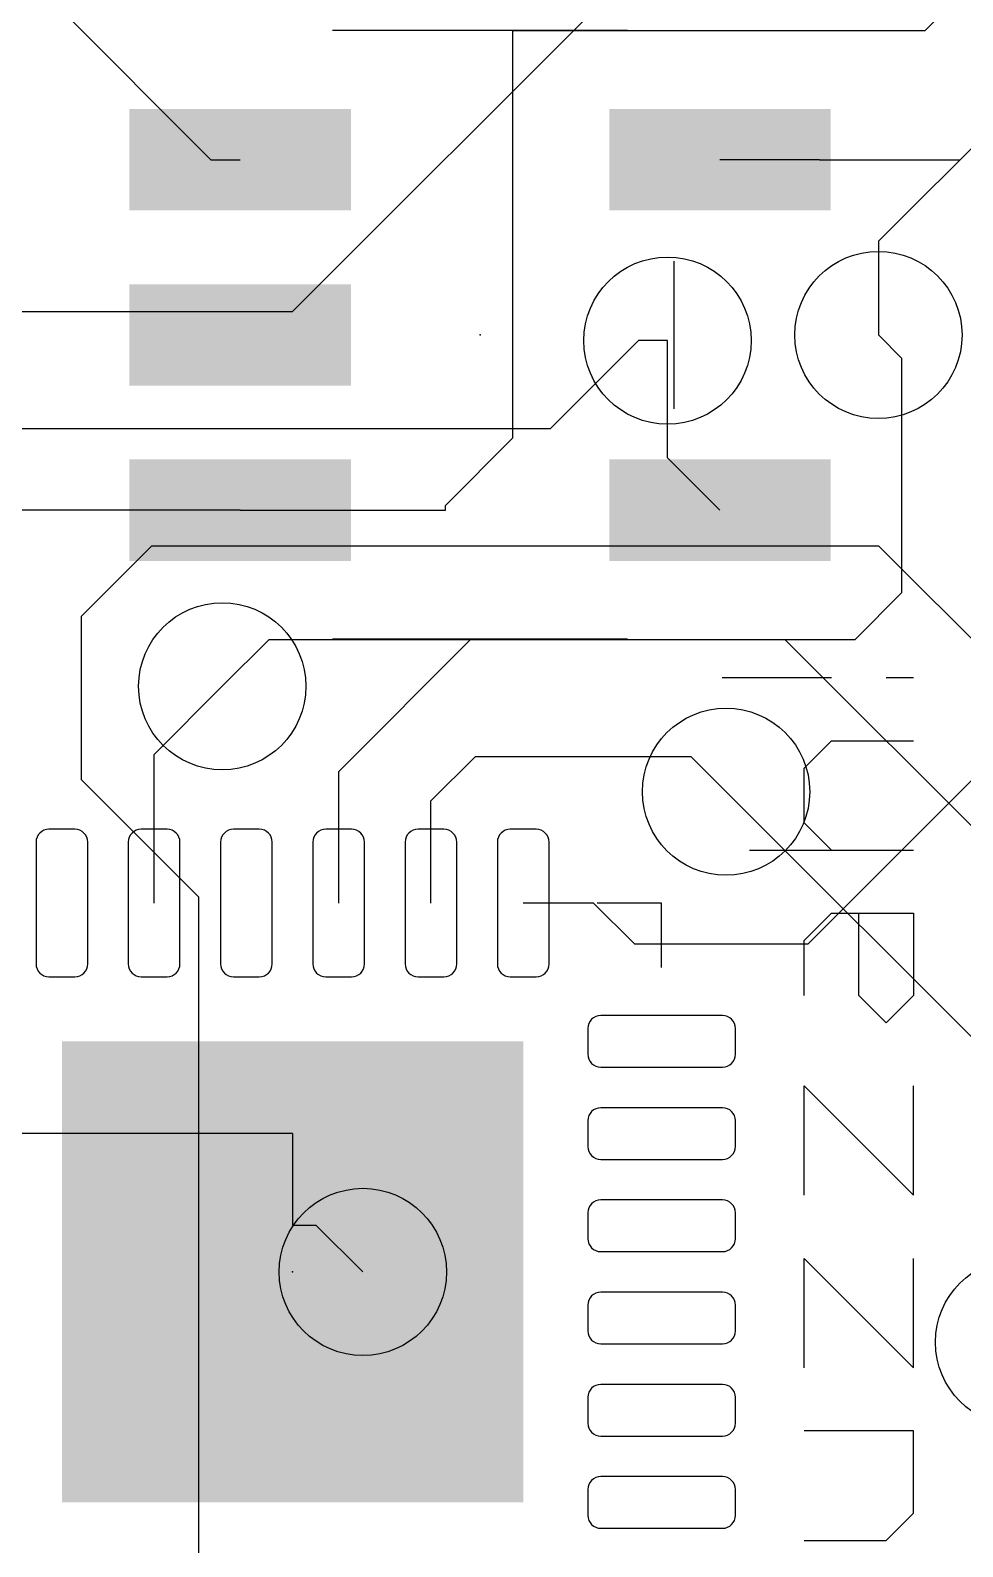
# Model space of a CAD drawing. Extents: x -6.7 to 60.2, y -8.8 to 34.8.
# Drawn here: x 15.47 to 20.52, y 4.99 to 13.21 of the extents above; entities that cross this region are included whole.
import ezdxf

# ---------------------------------------------------------------- set-up
doc = ezdxf.new("R2010")
doc.units = 0
for name, color, linetype in [('1', 22, 'CONTINUOUS'), ('16', 175, 'CONTINUOUS'), ('18', 82, 'CONTINUOUS'), ('21', 2, 'CONTINUOUS'), ('23', 2, 'CONTINUOUS')]:
    doc.layers.add(name, color=color, linetype=linetype)

# ---------------------------------------------------------------- blocks, each defined once
blk = doc.blocks.new('RECT128000X44800R50')
blk.add_lwpolyline([(0.4, -0.07), (0.4, 0.07, 0.4142), (0.33, 0.14), (-0.33, 0.14, 0.4142), (-0.4, 0.07), (-0.4, -0.07, 0.4142), (-0.33, -0.14), (0.33, -0.14, 0.4142)], format="xyb", close=True)
blk = doc.blocks.new('RECT')
blk.add_solid([(-0.5, -0.5), (0.5, -0.5), (-0.5, 0.5), (0.5, 0.5)])
blk = doc.blocks.new('ROUNDV')
blk.add_circle((0, 0), 0.5)

msp = doc.modelspace()

# ---------------------------------------------------------------- linework, layer by layer
at = {"layer": '1'}
for p, q in [((20.32, 13.208), (20.574, 13.462)), ((15.621, 13.335), (16.449, 12.507)), ((18.0848, 10.9982), (18.0848, 13.208)), ((18.0848, 13.208), (20.32, 13.208)), ((20.508, 12.507), (21.082, 13.081)), ((16.449, 12.507), (16.6069, 12.507)), ((19.746, 12.507), (19.2071, 12.507)), ((19.746, 12.507), (20.508, 12.507)), ((18.923, 10.8911), (18.923, 11.5261)), ((20.193, 11.43), (20.066, 11.557)), ((20.193, 10.16), (20.193, 11.43)), ((17.719, 10.6324), (18.0848, 10.9982)), ((19.2071, 10.607), (18.923, 10.8911)), ((16.6069, 10.607), (13.507, 10.607)), ((16.6069, 10.607), (17.719, 10.607)), ((17.719, 10.607), (17.719, 10.6324)), ((19.939, 9.906), (20.193, 10.16)), ((17.8562, 9.906), (17.141, 9.1908)), ((17.8562, 9.906), (19.939, 9.906)), ((16.141, 9.283), (16.51, 9.652)), ((16.141, 8.477), (16.141, 9.283)), ((17.641, 9.0304), (17.8816, 9.271)), ((17.8816, 9.271), (19.05, 9.271)), ((19.05, 9.271), (19.2405, 9.0805)), ((17.141, 8.477), (17.141, 9.1908)), ((19.685, 8.255), (20.574, 9.144)), ((17.641, 8.477), (17.641, 9.0304)), ((18.522, 8.477), (18.141, 8.477)), ((18.744, 8.255), (18.522, 8.477)), ((18.744, 8.255), (19.685, 8.255)), ((16.891, 7.227), (14.891, 7.227)), ((16.891, 7.227), (16.891, 6.731)), ((16.891, 6.731), (17.018, 6.731)), ((17.018, 6.731), (17.272, 6.477))]:
    msp.add_line(p, q, dxfattribs=at)
at = {"layer": '16'}
for p, q in [((16.891, 11.684), (20.447, 15.24)), ((21.717, 13.716), (20.066, 12.065)), ((20.066, 12.065), (20.066, 11.557)), ((14.986, 11.684), (16.891, 11.684)), ((18.7651, 11.5261), (18.288, 11.049)), ((18.923, 11.5261), (18.7651, 11.5261)), ((15.367, 11.049), (18.288, 11.049)), ((15.748, 10.033), (16.129, 10.414)), ((16.129, 10.414), (20.066, 10.414)), ((21.336, 9.144), (20.066, 10.414)), ((15.748, 9.144), (15.748, 10.033)), ((16.51, 9.652), (16.764, 9.906)), ((16.764, 9.906), (19.558, 9.906)), ((19.558, 9.906), (20.828, 8.636)), ((16.383, 8.509), (15.748, 9.144)), ((19.2405, 9.0805), (21.336, 6.985)), ((16.383, 4.953), (16.383, 8.509))]:
    msp.add_line(p, q, dxfattribs=at)
at = {"layer": '21'}
for p, q in [((18.707, 13.207), (17.107, 13.207)), ((18.957, 11.957), (18.957, 11.157)), ((18.707, 9.907), (17.107, 9.907)), ((19.2184, 9.6991), (19.8116, 9.6991)), ((20.1082, 9.6991), (20.2565, 9.6991)), ((19.6633, 9.2085), (19.8116, 9.3568)), ((19.8116, 9.3568), (20.2565, 9.3568)), ((19.6633, 8.9119), (19.6633, 9.2085)), ((19.8116, 8.7636), (19.6633, 8.9119)), ((19.3667, 8.7636), (20.2565, 8.7636)), ((18.891, 8.477), (18.541, 8.477)), ((18.891, 8.127), (18.891, 8.477)), ((19.6633, 8.273), (19.8116, 8.4213)), ((19.8116, 8.4213), (20.2565, 8.4213)), ((19.9599, 7.9764), (19.9599, 8.4213)), ((20.2565, 8.4213), (20.2565, 7.9764)), ((19.6633, 7.9764), (19.6633, 8.273)), ((20.1082, 7.8281), (19.9599, 7.9764)), ((20.2565, 7.9764), (20.1082, 7.8281)), ((19.6633, 6.8926), (19.6633, 7.4858)), ((19.6633, 7.4858), (20.2565, 6.8926)), ((20.2565, 6.8926), (20.2565, 7.4858)), ((19.6633, 5.9571), (19.6633, 6.5502)), ((19.6633, 6.5502), (20.2565, 5.9571)), ((20.2565, 5.9571), (20.2565, 6.5502)), ((20.2565, 5.6147), (19.6633, 5.6147)), ((20.2565, 5.1698), (20.2565, 5.6147)), ((20.1082, 5.0215), (20.2565, 5.1698)), ((19.6633, 5.0215), (20.1082, 5.0215))]:
    msp.add_line(p, q, dxfattribs=at)
at = {"layer": '23'}
for p in [(17.907, 11.557), (16.891, 6.477)]:
    msp.add_point(p, dxfattribs=at)

# ---------------------------------------------------------------- block references
at = {"layer": '1', "xscale": 0.55, "yscale": 1.2, "rotation": 270}
for p in [(16.6069, 12.507), (19.2071, 12.507), (16.6069, 11.557), (16.6069, 10.607), (19.2071, 10.607)]:
    msp.add_blockref('RECT', p, dxfattribs=at)
at = {"layer": '1', "rotation": 270}
for p in [(15.641, 8.477), (16.141, 8.477), (16.641, 8.477), (17.141, 8.477), (17.641, 8.477), (18.141, 8.477)]:
    msp.add_blockref('RECT128000X44800R50', p, dxfattribs=at)
at = {"layer": '1'}
for p in [(18.891, 7.727), (18.891, 7.227), (18.891, 6.727), (18.891, 6.227), (18.891, 5.727), (18.891, 5.227)]:
    msp.add_blockref('RECT128000X44800R50', p, dxfattribs=at)
at = {"layer": '1', "xscale": 2.5, "yscale": 2.5}
msp.add_blockref('RECT', (16.891, 6.477), dxfattribs=at)
at = {"layer": '18', "xscale": 0.9064, "yscale": 0.9064}
for p in [(20.066, 11.557), (20.066, 11.557), (18.923, 11.5261), (18.923, 11.5261), (16.51, 9.652), (16.51, 9.652), (19.2405, 9.0805), (19.2405, 9.0805), (17.272, 6.477), (17.272, 6.477), (20.828, 6.096), (20.828, 6.096)]:
    msp.add_blockref('ROUNDV', p, dxfattribs=at)

doc.saveas('drawing.dxf')
